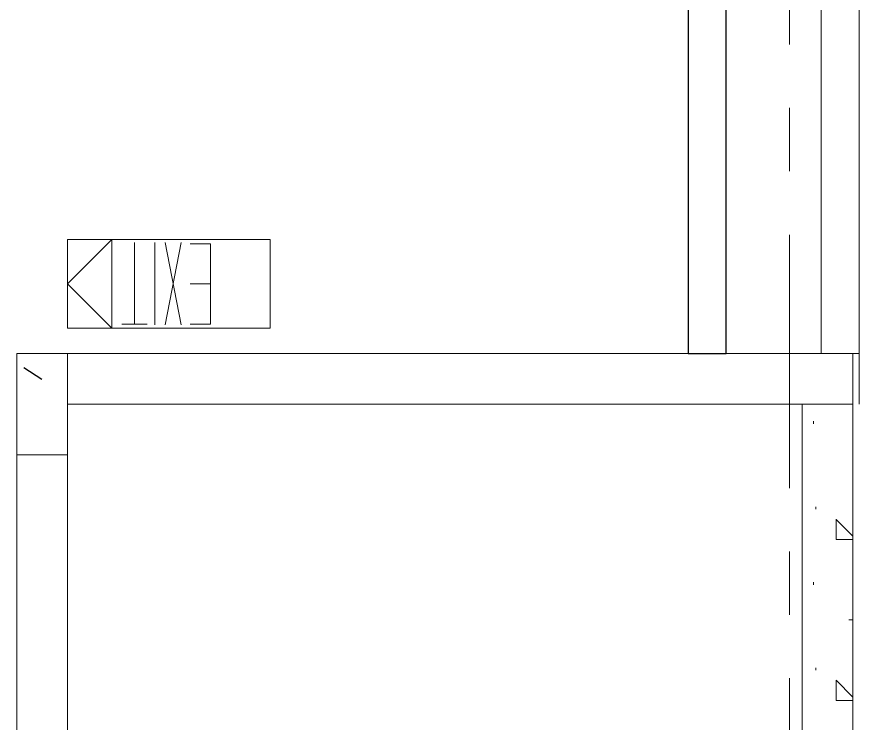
# Model space of a CAD drawing. Header units: millimetres. Extents: x -1834842 to 700335, y -490313101 to 518363.
# Drawn here: x -1194097 to -1190772, y 257721 to 260507 of the extents above; entities that cross this region are included whole.
import ezdxf

# ---------------------------------------------------------------- set-up
doc = ezdxf.new("R2010")
doc.units = ezdxf.units.MM
doc.header["$LTSCALE"] = 0.5
doc.linetypes.add('IDA - Grid Line', pattern=[3500, 2000, -500, 500, -500])
doc.layers.get('0').update_dxf_attribs({"color": 8})
doc.layers.add('0-LOWER ROOF', color=7, linetype='Continuous')
for name, color, linetype, lineweight in [('A-_DETA----_ED-1', 7, 'Continuous', 9), ('E-_LIGT----_E', 8, 'Continuous', 9), ('S-_COLN----_E-2', 7, 'Continuous', 9)]:
    doc.layers.add(name, color=color, linetype=linetype, lineweight=lineweight)
for name, color, linetype, lineweight, true_color in [('A-_FLOR----_E', 6, 'Continuous', 9, 0xff00ff), ('A-_WALL----_E', 6, 'Continuous', 9, 0xff00ff), ('A-_WALL----_E-1', 6, 'Continuous', 18, 0xff00ff), ('A-_WALL----_H-2', 9, 'Continuous', 9, 0x808080), ('A-_WALLPRTN_E-1', 6, 'Continuous', 18, 0xff00ff), ('S-_ANOTGRID_E-1', 9, 'IDA - Grid Line', 9, 0x808080), ('S-_COLN----_E-1', 6, 'Continuous', 25, 0xff00ff), ('S-_STRC----_E', 6, 'Continuous', 9, 0xff00ff)]:
    doc.layers.add(name, color=color, linetype=linetype, lineweight=lineweight, true_color=true_color)

# ---------------------------------------------------------------- blocks, each defined once
blk = doc.blocks.new('BLK2-LOWER ROOF')
at = {"layer": 'A-_WALL----_H-2'}
h = blk.add_hatch(dxfattribs=at)
h.set_pattern_fill('FP_3', color=8, style=0, pattern_type=2)
h.set_pattern_definition([(0, (89296.6, 0), (635, 635), [79.375, -555.625]), (90, (89296.6, 0), (-635, 635), [79.375, -555.625]), (135, (89375.97, 0), (-635.0003, 0), [112.253, -785.772]), (0, (89376, 357.2), (635, 635), [79.375, -555.625]), (45, (89415.66, 317.5), (0, 635.0003), [56.127, -841.899]), (135, (89415.66, 317.5), (-635.0003, 0), [56.127, -841.899]), (0, (89614.1, 515.94), (635, 635), [112.253, -522.747]), (45, (89614.1, 515.94), (0, 635.0003), [79.375, -818.651]), (135, (89726.35, 515.94), (-635.0003, 0), [79.375, -818.651]), (90, (89733.16, 158.75), (-635, 635), [79.375, -555.625]), (45, (89733.16, 158.75), (0, 635.0003), [56.127, -841.899]), (135, (89772.84, 198.44), (-635.0003, 0), [56.127, -841.899]), (0, (89376, 158.75), (635, 635), [39.687, -531.812]), (0, (89852.2, 317.5), (635, 635), [39.687, -531.812]), (90, (89653.8, 396.9), (-635, 635), [39.687, -531.812]), (135, (89733.16, 39.7), (-635.0003, 0), [56.127, -841.899]), (135, (89455.34, 476.25), (-635.0003, 0), [56.127, -841.899]), (45, (89594.25, 208.36), (0, 635.0003), [56.127, -841.899]), (90, (89514.9, 79.4), (-635, 635), [9.922, -625.078]), (90, (89544.64, 347.27), (-635, 635), [9.922, -625.078]), (90, (89842.3, 456.4), (-635, 635), [9.922, -625.078]), (90, (89852.2, 119.06), (-635, 635), [9.922, -625.078])])
h.paths.add_polyline_path([(-27938.8, -94927.4), (-27739.8, -94927.4), (-27739.8, -92142.4), (-27939.8, -92142.4), (-27939.8, -94927.4)])
at = {"layer": 'S-_COLN----_E-1'}
h = blk.add_hatch(dxfattribs=at)
h.set_pattern_fill('FP_21', color=8, style=0, pattern_type=2)
h.set_pattern_definition([(50, (89296.6, -0.0005), (1821.84, -159.39), [190.5, -2095.5]), (355, (89296.6, -0.0005), (-352.428, 1910.567), [152.4, -1676.4]), (100.451, (89448.4, -13.3), (1469.426, 1751.166), [161.9, -1780.9]), (46.184, (89296.6, 508), (2710.79, -420.428), [285.75, -3143.25]), (96.636, (89522.5, 473), (2374.026, 2474.276), [242.85, -2671.35]), (351.184, (89296.6, 508), (2374.05, 2474.25), [228.6, -2514.6]), (21, (89550.6, 381), (1516.144, -1022.652), [190.5, -2095.5]), (326, (89550.6, 381), (618.02, 1841.88), [152.4, -1676.4]), (71.451, (89677, 295.8), (2134.171, 819.212), [161.9, -1780.9]), (37.5, (89296.6, -0.0005), (30.886, 845.5504), [83.82, -1572.26, 83.82, -1617.98, -1682.75]), (37.5, (89296.6, -0.0005), (30.886, 845.5504), [-3357.88, 83.82, -1598.93]), (7.5, (89296.6, -0.0005), (668.1966, 1001.806), [83.82, -886.46, 83.82, -1534.16, -641.35]), (7.5, (89296.6, -0.0005), (668.1966, 1001.806), [-2588.26, 83.82, -557.53]), (327.5, (88730.2, -0.0005), (1355.9093, -57.2896), [83.82, -551.18, 83.82, -1897.38, -2628.9]), (327.5, (88730.2, -0.0005), (1355.9093, -57.2896), [-2616.2, 83.82, -2545.08]), (317.5, (88476.2, -0.0005), (1481.293, 254.266), [83.82, -741.68, 83.82, -1231.9, -1866.9]), (317.5, (88476.2, -0.0005), (1481.293, 254.266), [-2141.22, 83.82, -1783.08])])
h.paths.add_polyline_path([(-30839.8, -92342.4), (-30839.8, -91942.4), (-31039.8, -91942.4), (-31039.8, -92342.4)])
at = {"color": 8}
blk.add_lwpolyline([(-28389.8, -91942.4), (-28239.8, -91942.4), (-28239.8, -64762.4), (-28389.8, -64762.4)], close=True, dxfattribs=at)
at = {"layer": 'A-_DETA----_ED-1', "color": 8}
for p, q in [((-30574.9, -91827), (-30574.9, -91504.6)), ((-30494.9, -91829.6), (-30494.9, -91504.6)), ((-30390.9, -91829.6), (-30453.8, -91504.6)), ((-30453.8, -91829.6), (-30390.9, -91504.6)), ((-30275.9, -91509.9), (-30355.9, -91509.9)), ((-30275.9, -91827.3), (-30275.9, -91509.9)), ((-30355.9, -91667.4), (-30275.9, -91667.4)), ((-30624.9, -91827), (-30524.9, -91827)), ((-30355.9, -91827.3), (-30275.9, -91827.3))]:
    blk.add_line(p, q, dxfattribs=at)
at = {"layer": 'A-_FLOR----_E', "color": 8}
for p, q in [((-31039.8, -99627.4), (-31039.8, -91942.4)), ((-31039.8, -91942.4), (-27739.8, -91942.4))]:
    blk.add_line(p, q, dxfattribs=at)
at = {"layer": 'A-_WALL----_E', "color": 8}
for p, q in [((-27864.8, -91942.4), (-27864.8, -89277.4)), ((-27714.8, -89427.4), (-27714.8, -91942.4)), ((-27864.8, -91942.4), (-27714.8, -91942.4)), ((-27739.8, -91942.4), (-27739.8, -92142.4)), ((-27739.8, -92142.4), (-27939.8, -92142.4)), ((-27739.8, -92142.4), (-27739.8, -95827.4))]:
    blk.add_line(p, q, dxfattribs=at)
at = {"layer": 'A-_WALL----_E-1', "color": 8}
blk.add_line((-27939.8, -92142.4), (-27939.8, -94927.4), dxfattribs=at)
at = {"layer": 'A-_WALLPRTN_E-1', "color": 8}
for p, q in [((-30739.8, -91942.4), (-31039.8, -91942.4)), ((-29639.8, -91942.4), (-30739.8, -91942.4)), ((-27739.8, -91942.4), (-29639.8, -91942.4)), ((-27714.8, -91942.4), (-27739.8, -91942.4)), ((-27714.8, -92142.4), (-27714.8, -91942.4)), ((-31039.8, -92142.4), (-31039.8, -98127.4)), ((-30839.8, -92142.4), (-30739.8, -92142.4)), ((-30839.8, -98127.4), (-30839.8, -92142.4)), ((-30739.8, -92142.4), (-29639.8, -92142.4)), ((-29639.8, -92142.4), (-27939.8, -92142.4))]:
    blk.add_line(p, q, dxfattribs=at)
at = {"layer": 'E-_LIGT----_E', "color": 8}
for p, q in [((-30664.8, -91492.4), (-30839.8, -91667.4)), ((-30839.8, -91842.4), (-30839.8, -91492.4)), ((-30839.8, -91492.4), (-30039.8, -91492.4)), ((-30664.8, -91842.4), (-30664.8, -91492.4)), ((-30039.8, -91492.4), (-30039.8, -91842.4)), ((-30839.8, -91667.4), (-30664.8, -91842.4)), ((-30039.8, -91842.4), (-30839.8, -91842.4))]:
    blk.add_line(p, q, dxfattribs=at)
at = {"layer": 'S-_ANOTGRID_E-1', "color": 8}
blk.add_line((-27989.8, -19724.1), (-27989.8, -122559.3), dxfattribs=at)
at = {"layer": 'S-_COLN----_E-2', "color": 8}
for p, q in [((-30839.8, -91942.4), (-31039.8, -91942.4)), ((-31039.8, -91942.4), (-31039.8, -92342.4)), ((-30839.8, -92342.4), (-30839.8, -91942.4)), ((-31039.8, -92342.4), (-30839.8, -92342.4))]:
    blk.add_line(p, q, dxfattribs=at)
at = {"layer": 'S-_STRC----_E', "color": 8}
for p, q in [((-30839.8, -92142.4), (-30839.8, -95277.4)), ((-27939.8, -92142.4), (-30839.8, -92142.4)), ((-27939.8, -99227.4), (-27939.8, -92142.4))]:
    blk.add_line(p, q, dxfattribs=at)

msp = doc.modelspace()

# ---------------------------------------------------------------- block references
at = {"layer": '0-LOWER ROOF', "color": 6}
msp.add_blockref('BLK2-LOWER ROOF', (-1163057.1, 351121.7), dxfattribs=at)

doc.saveas('drawing.dxf')
